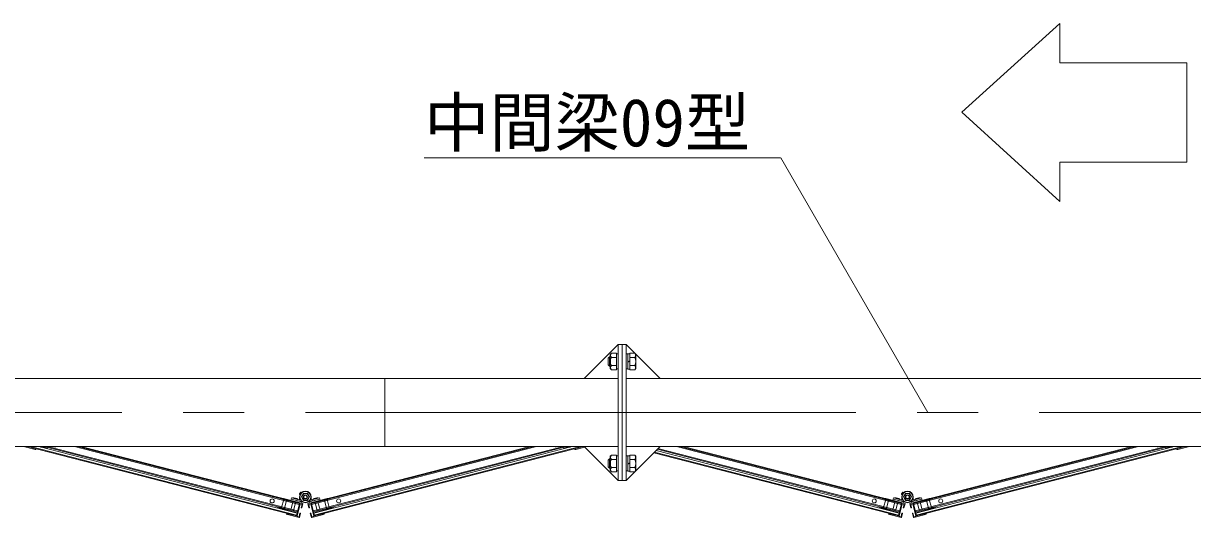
# Model space of a CAD drawing. Units: millimetres, scale not verified. Extents: x -10062 to 10062, y -16938 to 16938.
# Drawn here: x -4694 to -2973, y 13783 to 14510 of the extents above; entities that cross this region are included whole.
import ezdxf
from ezdxf.enums import TextEntityAlignment as Align

# ---------------------------------------------------------------- set-up
doc = ezdxf.new("R2010")
doc.units = ezdxf.units.MM
doc.header["$LTSCALE"] = 90
doc.linetypes.add('CHAIN2', pattern=[12, 9, -1, 1, -1])
doc.linetypes.add('DASHED1', pattern=[1.8, 1.2, -0.6])
for name, color, linetype, lineweight in [('0-6_ﾎﾞﾙﾄ類', 134, 'Continuous', 18), ('1-4_中間梁09', 134, 'Continuous', 18), ('1-6_通芯', 134, 'CHAIN2', 18), ('1-9_標準ﾊﾟﾈﾙ', 134, 'Continuous', 18), ('1-B_文字', 134, 'Continuous', 18), ('2-1_連結用梁36', 134, 'Continuous', 18)]:
    doc.layers.add(name, color=color, linetype=linetype, lineweight=lineweight)
doc.styles.add('ＭＳ ゴシック', font='')
doc.styles.get('ＭＳ ゴシック').set_extended_font_data('MS Gothic')

msp = doc.modelspace()

# ---------------------------------------------------------------- linework, layer by layer
at = {"layer": '0-6_ﾎﾞﾙﾄ類'}
for p, q in [((-3829.8, 14023), (-3828.18, 14024.63)), ((-3831.2, 14019.5), (-3833.2, 14017.5)), ((-3833.2, 14007.5), (-3833.2, 14017.5)), ((-3831.2, 14005.5), (-3833.2, 14007.5)), ((-3829.8, 14018.3), (-3832.4, 14018.3)), ((-3829.8, 14006.7), (-3832.4, 14006.7)), ((-3831.2, 14005.5), (-3831.2, 14019.5)), ((-3829.8, 14019.5), (-3831.2, 14019.5)), ((-3829.8, 14002), (-3829.8, 14023)), ((-3828.18, 14018.56), (-3820.8, 14018.56)), ((-3828.18, 14006.44), (-3820.8, 14006.44)), ((-3801.2, 14013.31), (-3804.2, 14012.5)), ((-3801.2, 14012.5), (-3804.2, 14011.69)), ((-3793.82, 14018.56), (-3801.2, 14018.56)), ((-3793.82, 14006.44), (-3801.2, 14006.44)), ((-3829.8, 14005.5), (-3831.2, 14005.5)), ((-3829.8, 14002), (-3828.18, 14000.37)), ((-3792.2, 14002), (-3793.82, 14000.37)), ((-3831.2, 13869.5), (-3833.2, 13867.5)), ((-3831.2, 13855.5), (-3831.2, 13869.5)), ((-3829.8, 13869.5), (-3831.2, 13869.5)), ((-3829.8, 13873), (-3828.18, 13874.62)), ((-3829.8, 13852), (-3829.8, 13873)), ((-3828.18, 13868.56), (-3820.8, 13868.56)), ((-3793.82, 13868.56), (-3801.2, 13868.56)), ((-3833.2, 13857.5), (-3833.2, 13867.5)), ((-3831.2, 13855.5), (-3833.2, 13857.5)), ((-3829.8, 13868.3), (-3832.4, 13868.3)), ((-3829.8, 13856.7), (-3832.4, 13856.7)), ((-3829.8, 13855.5), (-3831.2, 13855.5)), ((-3829.8, 13852), (-3828.18, 13850.38)), ((-3828.18, 13856.44), (-3820.8, 13856.44)), ((-3801.2, 13863.3), (-3804.2, 13862.5)), ((-3801.2, 13862.5), (-3804.2, 13861.69)), ((-3793.82, 13856.44), (-3801.2, 13856.44)), ((-3792.2, 13852), (-3793.82, 13850.38)), ((-4275.61, 13818.26), (-4272.72, 13813.25)), ((-3389.62, 13818.26), (-3386.73, 13813.25)), ((-4281.39, 13808.26), (-4284.27, 13813.25)), ((-4275.61, 13808.26), (-4281.39, 13808.26)), ((-4272.72, 13813.25), (-4275.61, 13808.26)), ((-3395.39, 13808.26), (-3398.27, 13813.25)), ((-3389.62, 13808.26), (-3395.39, 13808.26)), ((-3386.73, 13813.25), (-3389.62, 13808.26))]:
    msp.add_line(p, q, dxfattribs=at)
for points in [[(-3828.18, 14024.63), (-3820.8, 14024.63), (-3820.8, 14000.37), (-3828.18, 14000.37)], [(-3793.82, 14024.63), (-3801.2, 14024.63), (-3801.2, 14000.37), (-3793.82, 14000.37)], [(-3792.2, 14002), (-3792.2, 14023), (-3793.82, 14024.63)], [(-3828.18, 13874.62), (-3820.8, 13874.62), (-3820.8, 13850.38), (-3828.18, 13850.38)], [(-3793.82, 13874.62), (-3801.2, 13874.62), (-3801.2, 13850.38), (-3793.82, 13850.38)], [(-3792.2, 13852), (-3792.2, 13873), (-3793.82, 13874.62)], [(-4284.27, 13813.25), (-4281.39, 13818.26), (-4275.61, 13818.26)], [(-3398.27, 13813.25), (-3395.39, 13818.26), (-3389.62, 13818.26)]]:
    msp.add_lwpolyline(points, dxfattribs=at)
for points in [[(-3820.8, 14001.5), (-3820.8, 14023.5), (-3818.5, 14023.5), (-3818.5, 14001.5)], [(-3804.2, 14023.5), (-3804.2, 14001.5), (-3806.5, 14001.5), (-3806.5, 14023.5)], [(-3804.2, 14023.85), (-3804.2, 14001.15), (-3801.2, 14001.15), (-3801.2, 14023.85)], [(-3820.8, 13851.5), (-3820.8, 13873.5), (-3818.5, 13873.5), (-3818.5, 13851.5)], [(-3804.2, 13873.5), (-3804.2, 13851.5), (-3806.5, 13851.5), (-3806.5, 13873.5)], [(-3804.2, 13873.85), (-3804.2, 13851.15), (-3801.2, 13851.15), (-3801.2, 13873.85)]]:
    msp.add_lwpolyline(points, close=True, dxfattribs=at)
for centre, radius in [((-4278.5, 13813.25), 4.9), ((-3392.5, 13813.25), 4.9), ((-4278.5, 13813.25), 3), ((-4278.5, 13813.25), 2.46), ((-3392.5, 13813.25), 3), ((-3392.5, 13813.25), 2.46)]:
    msp.add_circle(centre, radius, dxfattribs=at)
for centre, radius, start, end in [((-3825.14, 14021.6), 4.28, 135, 225), ((-3796.86, 14021.6), 4.28, 315, 45), ((-3817.67, 14012.5), 12.12, 150, 210), ((-3825.14, 14003.41), 4.28, 135, 225), ((-3804.33, 14012.5), 12.12, 330, 30), ((-3796.86, 14003.41), 4.28, 315, 45), ((-3817.67, 13862.5), 12.12, 150, 210), ((-3825.14, 13871.59), 4.28, 135, 225), ((-3796.86, 13871.59), 4.28, 315, 45), ((-3804.33, 13862.5), 12.12, 330, 30), ((-3825.14, 13853.4), 4.28, 135, 225), ((-3796.86, 13853.4), 4.28, 315, 45)]:
    msp.add_arc(centre, radius, start, end, dxfattribs=at)
at = {"layer": '1-4_中間梁09'}
for points in [[(-3806.5, 13837.5), (-3806.5, 14037.5), (-3812.5, 14037.5), (-3812.5, 13837.5)], [(-3806.5, 13987.5), (-3756.5, 13987.5), (-3806.5, 14037.5)], [(-3806.5, 13887.5), (-2918.5, 13887.5), (-2918.5, 13987.5), (-3806.5, 13987.5)], [(-3806.5, 13887.5), (-3756.5, 13887.5), (-3806.5, 13837.5)]]:
    msp.add_lwpolyline(points, close=True, dxfattribs=at)
at = {"layer": '1-6_通芯'}
msp.add_line((-7518.5, 13937.5), (1588.5, 13937.5), dxfattribs=at)
at = {"layer": '1-9_標準ﾊﾟﾈﾙ'}
for p, q in [((-4693.56, 13887.45), (-4676.37, 13883.01)), ((-4687.76, 13887.5), (-4674.55, 13884.09)), ((-4682.95, 13887.5), (-4291.5, 13786.63)), ((-4662.92, 13887.5), (-4658.23, 13886.29)), ((-4658.23, 13886.29), (-4658.61, 13884.84)), ((-4658.1, 13887.5), (-4289.95, 13792.64)), ((-4618.43, 13887.5), (-4287.48, 13802.22)), ((-3938.57, 13887.5), (-4269.52, 13802.22)), ((-3898.89, 13887.5), (-4267.04, 13792.64)), ((-3874.05, 13887.5), (-4265.5, 13786.63)), ((-3894.08, 13887.5), (-3898.76, 13886.29)), ((-3898.76, 13886.29), (-3898.39, 13884.84)), ((-3869.24, 13887.5), (-3882.46, 13884.09)), ((-3867.42, 13886.42), (-3880.63, 13883.01)), ((-3732.43, 13887.5), (-3401.49, 13802.22)), ((-3052.57, 13887.5), (-3383.51, 13802.22)), ((-3012.89, 13887.5), (-3381.05, 13792.64)), ((-2988.04, 13887.5), (-3379.5, 13786.63)), ((-3008.09, 13887.5), (-3012.77, 13886.29)), ((-3012.77, 13886.29), (-3012.39, 13884.84)), ((-2983.24, 13887.5), (-2996.45, 13884.09)), ((-2977.43, 13887.45), (-2994.62, 13883.01)), ((-4661.51, 13885.59), (-4658.61, 13884.84)), ((-3895.49, 13885.59), (-3898.39, 13884.84)), ((-3764.79, 13879.22), (-3405.5, 13786.63)), ((-3759.7, 13884.3), (-3403.95, 13792.64)), ((-3009.49, 13885.59), (-3012.39, 13884.84)), ((-4285.46, 13820.06), (-4287.18, 13817.6)), ((-4284.05, 13819.69), (-4284.77, 13820.18)), ((-3399.46, 13820.06), (-3401.18, 13817.6)), ((-3398.06, 13819.69), (-3398.76, 13820.18)), ((-4311.4, 13809.62), (-4311.14, 13810.59)), ((-4287.19, 13803.38), (-4311.4, 13809.62)), ((-4310.53, 13810.95), (-4282.45, 13803.71)), ((-4287.19, 13803.38), (-4290.26, 13791.47)), ((-4287.06, 13816.91), (-4286.39, 13816.43)), ((-4287, 13813.25), (-4287, 13809.02)), ((-4282.09, 13803.1), (-4283.65, 13797.05)), ((-4274.91, 13803.1), (-4273.34, 13797.05)), ((-4246.46, 13810.95), (-4274.55, 13803.71)), ((-4270, 13813.25), (-4270, 13809.02)), ((-4269.82, 13803.38), (-4245.61, 13809.62)), ((-4269.82, 13803.38), (-4266.75, 13791.47)), ((-4268.62, 13809.37), (-4268.12, 13807.43)), ((-4245.61, 13809.62), (-4245.86, 13810.59)), ((-3425.39, 13809.62), (-3425.14, 13810.59)), ((-3401.18, 13803.38), (-3425.39, 13809.62)), ((-3424.54, 13810.95), (-3396.46, 13803.71)), ((-3401.18, 13803.38), (-3404.25, 13791.47)), ((-3401.05, 13816.91), (-3400.38, 13816.43)), ((-3401, 13813.25), (-3401, 13809.02)), ((-3396.1, 13803.1), (-3397.65, 13797.05)), ((-3388.9, 13803.1), (-3387.35, 13797.05)), ((-3360.47, 13810.95), (-3388.55, 13803.71)), ((-3384, 13813.25), (-3384, 13809.02)), ((-3383.82, 13803.38), (-3359.61, 13809.62)), ((-3383.82, 13803.38), (-3380.75, 13791.47)), ((-3382.62, 13809.37), (-3382.13, 13807.43)), ((-3359.61, 13809.62), (-3359.85, 13810.59)), ((-4319.31, 13798.95), (-4319.68, 13797.5)), ((-4316.77, 13796.76), (-4319.68, 13797.5)), ((-4290.26, 13791.47), (-4319.31, 13798.95)), ((-4307.09, 13794.26), (-4307.44, 13794.87)), ((-4290.62, 13790.02), (-4307.09, 13794.26)), ((-4291.8, 13785.47), (-4306.09, 13789.14)), ((-4287.82, 13782.89), (-4305.01, 13787.32)), ((-4290.62, 13790.02), (-4291.8, 13785.47)), ((-4285.65, 13789.3), (-4287.2, 13783.25)), ((-4286.62, 13789.55), (-4285.65, 13789.3)), ((-4284.62, 13797.3), (-4283.65, 13797.05)), ((-4272.38, 13797.3), (-4273.34, 13797.05)), ((-4270.38, 13789.56), (-4271.35, 13789.3)), ((-4271.35, 13789.3), (-4269.79, 13783.25)), ((-4269.19, 13782.89), (-4252, 13787.32)), ((-4266.75, 13791.47), (-4237.7, 13798.95)), ((-4266.37, 13790.02), (-4249.91, 13794.26)), ((-4266.37, 13790.02), (-4265.2, 13785.47)), ((-4265.2, 13785.47), (-4250.92, 13789.14)), ((-4249.91, 13794.26), (-4249.55, 13794.87)), ((-4240.22, 13796.76), (-4237.32, 13797.5)), ((-4237.7, 13798.95), (-4237.32, 13797.5)), ((-3433.3, 13798.95), (-3433.68, 13797.5)), ((-3430.77, 13796.76), (-3433.68, 13797.5)), ((-3404.25, 13791.47), (-3433.3, 13798.95)), ((-3421.09, 13794.26), (-3421.45, 13794.87)), ((-3404.63, 13790.02), (-3421.09, 13794.26)), ((-3405.8, 13785.47), (-3420.08, 13789.14)), ((-3401.82, 13782.89), (-3419, 13787.32)), ((-3404.63, 13790.02), (-3405.8, 13785.47)), ((-3399.65, 13789.3), (-3401.21, 13783.25)), ((-3400.61, 13789.55), (-3399.65, 13789.3)), ((-3398.62, 13797.3), (-3397.65, 13797.05)), ((-3386.38, 13797.3), (-3387.35, 13797.05)), ((-3384.39, 13789.56), (-3385.35, 13789.3)), ((-3385.35, 13789.3), (-3383.79, 13783.25)), ((-3383.18, 13782.89), (-3365.99, 13787.32)), ((-3380.75, 13791.47), (-3351.7, 13798.95)), ((-3380.37, 13790.02), (-3363.91, 13794.26)), ((-3380.37, 13790.02), (-3379.2, 13785.47)), ((-3379.2, 13785.47), (-3364.92, 13789.14)), ((-3363.91, 13794.26), (-3363.55, 13794.87)), ((-3354.23, 13796.76), (-3351.32, 13797.5)), ((-3351.7, 13798.95), (-3351.32, 13797.5))]:
    msp.add_line(p, q, dxfattribs=at)
at = {"layer": '1-9_標準ﾊﾟﾈﾙ', "linetype": 'DASHED1'}
for p, q in [((-4664.02, 13887.5), (-4664.2, 13886.79)), ((-3892.99, 13887.5), (-3892.81, 13886.79)), ((-3006.99, 13887.5), (-3006.8, 13886.79)), ((-4310.52, 13809.39), (-4313.59, 13797.49)), ((-4306.45, 13808.35), (-4309.52, 13796.43)), ((-4296.96, 13805.9), (-4300.03, 13793.99)), ((-4296.59, 13807.35), (-4296.96, 13805.9)), ((-4292.9, 13804.86), (-4295.97, 13792.94)), ((-4292.52, 13806.31), (-4292.9, 13804.86)), ((-4264.48, 13806.31), (-4264.1, 13804.86)), ((-4264.1, 13804.86), (-4261.03, 13792.94)), ((-4260.41, 13807.35), (-4260.03, 13805.9)), ((-4260.03, 13805.9), (-4256.96, 13793.99)), ((-4250.55, 13808.35), (-4247.48, 13796.43)), ((-4246.48, 13809.39), (-4243.41, 13797.49)), ((-3424.52, 13809.39), (-3427.59, 13797.49)), ((-3420.45, 13808.35), (-3423.52, 13796.43)), ((-3410.96, 13805.9), (-3414.03, 13793.99)), ((-3410.59, 13807.35), (-3410.96, 13805.9)), ((-3406.9, 13804.86), (-3409.97, 13792.94)), ((-3406.53, 13806.31), (-3406.9, 13804.86)), ((-3378.47, 13806.31), (-3378.11, 13804.86)), ((-3378.11, 13804.86), (-3375.04, 13792.94)), ((-3374.41, 13807.35), (-3374.04, 13805.9)), ((-3374.04, 13805.9), (-3370.97, 13793.99)), ((-3364.54, 13808.35), (-3361.47, 13796.43)), ((-3360.47, 13809.39), (-3357.4, 13797.49)), ((-4313.59, 13797.49), (-4313.84, 13796.51)), ((-4309.52, 13796.43), (-4309.78, 13795.47)), ((-4247.48, 13796.43), (-4247.23, 13795.47)), ((-4243.41, 13797.49), (-4243.16, 13796.51)), ((-3427.59, 13797.49), (-3427.84, 13796.51)), ((-3423.52, 13796.43), (-3423.77, 13795.47)), ((-3361.47, 13796.43), (-3361.23, 13795.47)), ((-3357.4, 13797.49), (-3357.16, 13796.51))]:
    msp.add_line(p, q, dxfattribs=at)
at = {"layer": '1-9_標準ﾊﾟﾈﾙ'}
for points in [[(-4687.76, 13887.5), (-4291.8, 13785.47), (-4286.88, 13804.54), (-4608.81, 13887.5)], [(-4682.95, 13887.5), (-4291.5, 13786.63), (-4290.75, 13789.53), (-4670.93, 13887.5)], [(-4661.51, 13885.59), (-4661.87, 13886.2), (-4666.92, 13887.5)], [(-4662.92, 13887.5), (-4290.26, 13791.47), (-4287.19, 13803.38), (-4613.62, 13887.5)], [(-3869.24, 13887.5), (-4265.2, 13785.47), (-4270.11, 13804.54), (-3948.18, 13887.5)], [(-3894.08, 13887.5), (-4266.75, 13791.47), (-4269.82, 13803.38), (-3943.38, 13887.5)], [(-3874.05, 13887.5), (-4265.5, 13786.63), (-4266.24, 13789.53), (-3886.07, 13887.5)], [(-3895.49, 13885.59), (-3895.13, 13886.2), (-3890.08, 13887.5)], [(-3765.77, 13878.22), (-3405.8, 13785.47), (-3400.88, 13804.54), (-3722.81, 13887.5)], [(-3760.69, 13883.32), (-3404.25, 13791.47), (-3401.18, 13803.38), (-3727.62, 13887.5)], [(-2983.24, 13887.5), (-3379.2, 13785.47), (-3384.12, 13804.54), (-3062.19, 13887.5)], [(-3008.09, 13887.5), (-3380.75, 13791.47), (-3383.82, 13803.38), (-3057.38, 13887.5)], [(-2988.04, 13887.5), (-3379.5, 13786.63), (-3380.25, 13789.53), (-3000.07, 13887.5)], [(-3009.49, 13885.59), (-3009.13, 13886.2), (-3004.07, 13887.5)], [(-3764.79, 13879.22), (-3405.5, 13786.63), (-3404.75, 13789.53), (-3762.32, 13881.67)], [(-4285.66, 13808.66), (-4299.03, 13812.11), (-4299.52, 13810.18), (-4282.6, 13805.82)], [(-4286.62, 13789.55), (-4287.92, 13784.47), (-4290.83, 13785.22), (-4286.21, 13803.13), (-4283.31, 13802.38), (-4284.62, 13797.3)], [(-4271.35, 13808.66), (-4257.97, 13812.11), (-4257.47, 13810.18), (-4274.39, 13805.82)], [(-4270.38, 13789.56), (-4269.07, 13784.47), (-4266.17, 13785.22), (-4270.79, 13803.13), (-4273.69, 13802.38), (-4272.38, 13797.3)], [(-3399.65, 13808.66), (-3413.03, 13812.11), (-3413.53, 13810.18), (-3396.61, 13805.82)], [(-3400.61, 13789.55), (-3401.93, 13784.47), (-3404.84, 13785.22), (-3400.22, 13803.13), (-3397.31, 13802.38), (-3398.62, 13797.3)], [(-3385.35, 13808.66), (-3371.97, 13812.11), (-3371.47, 13810.18), (-3388.39, 13805.82)], [(-3384.39, 13789.56), (-3383.07, 13784.47), (-3380.17, 13785.22), (-3384.78, 13803.13), (-3387.69, 13802.38), (-3386.38, 13797.3)], [(-4316.77, 13796.76), (-4316.17, 13797.12), (-4307.44, 13794.87)], [(-4240.22, 13796.76), (-4240.84, 13797.12), (-4249.55, 13794.87)], [(-3430.77, 13796.76), (-3430.16, 13797.12), (-3421.45, 13794.87)], [(-3354.23, 13796.76), (-3354.83, 13797.12), (-3363.55, 13794.87)]]:
    msp.add_lwpolyline(points, dxfattribs=at)
for points in [[(-4284.04, 13806.18), (-4299.52, 13810.18), (-4300.03, 13808.24), (-4284.53, 13804.25)], [(-4257.47, 13810.18), (-4272.97, 13806.18), (-4272.47, 13804.25), (-4256.97, 13808.24)], [(-3398.03, 13806.18), (-3413.53, 13810.18), (-3414.02, 13808.24), (-3398.53, 13804.25)], [(-3371.47, 13810.18), (-3386.97, 13806.18), (-3386.47, 13804.25), (-3370.98, 13808.24)]]:
    msp.add_lwpolyline(points, close=True, dxfattribs=at)
for centre, radius in [((-4278.5, 13813.25), 8.5), ((-4278.5, 13813.25), 8), ((-3392.5, 13813.25), 8.5), ((-3392.5, 13813.25), 8), ((-4327.45, 13807.4), 3), ((-4229.55, 13807.4), 3), ((-3441.46, 13807.4), 3), ((-3343.55, 13807.4), 3)]:
    msp.add_circle(centre, radius, dxfattribs=at)
for centre, radius, start, end in [((-4664.36, 13894.59), 8.5, 236.449, 283.623), ((-4647.01, 13889.75), 3, 228.686, 311.314), ((-3909.99, 13889.75), 3, 228.69, 311.31), ((-3892.64, 13894.59), 8.5, 256.377, 303.55), ((-3023.98, 13889.75), 3, 228.69, 311.31), ((-3006.64, 13894.59), 8.5, 256.377, 303.55), ((-2977.56, 13887.93), 0.504, 284.44991, 300.68612), ((-4675.99, 13884.47), 1.5, 255.55009, 345.55009), ((-3881, 13884.47), 1.5, 194.44991, 284.44991), ((-2995, 13884.47), 1.5, 194.44991, 284.44991), ((-4286.77, 13817.31), 0.504, 145, 235), ((-4285.05, 13819.77), 0.504, 55, 145), ((-3400.77, 13817.31), 0.504, 145, 235), ((-3399.05, 13819.77), 0.504, 55, 145), ((-4310.66, 13810.46), 0.504, 75.55009, 165.55009), ((-4295.43, 13803.44), 8.5, 47.478, 103.623), ((-4282.58, 13803.23), 0.504, 345.55009, 75.55009), ((-4274.42, 13803.23), 0.504, 104.44991, 194.44991), ((-4261.57, 13803.44), 8.5, 76.377, 132.522), ((-4246.34, 13810.46), 0.504, 14.44991, 104.44991), ((-3424.66, 13810.46), 0.504, 75.55009, 165.55009), ((-3409.43, 13803.44), 8.5, 47.478, 103.623), ((-3396.57, 13803.23), 0.504, 345.55009, 75.55009), ((-3388.42, 13803.23), 0.504, 104.44991, 194.44991), ((-3375.57, 13803.44), 8.5, 76.377, 132.522), ((-3360.34, 13810.46), 0.504, 14.44991, 104.44991), ((-4309.94, 13803.25), 8.5, 227.478, 283.623), ((-4304.63, 13788.77), 1.5, 165.55009, 255.55009), ((-4287.69, 13783.37), 0.504, 255.55009, 345.55009), ((-4269.31, 13783.37), 0.504, 194.44991, 284.44991), ((-4252.36, 13788.77), 1.5, 284.44991, 14.44991), ((-4247.06, 13803.25), 8.5, 256.377, 312.522), ((-3423.93, 13803.25), 8.5, 227.478, 283.623), ((-3418.63, 13788.77), 1.5, 165.55009, 255.55009), ((-3401.69, 13783.37), 0.504, 255.55009, 345.55009), ((-3383.31, 13783.37), 0.504, 194.44991, 284.44991), ((-3366.37, 13788.77), 1.5, 284.44991, 14.44991), ((-3361.07, 13803.25), 8.5, 256.377, 312.522)]:
    msp.add_arc(centre, radius, start, end, dxfattribs=at)
at = {"layer": '1-B_文字'}
msp.add_line((-4103.79, 14311.82), (-3579.29, 14311.82), dxfattribs=at)
msp.add_lwpolyline([(-3312.67, 14378.97), (-3168.25, 14509.74), (-3168.25, 14451.84), (-2981.61, 14451.84), (-2981.61, 14305.82), (-3168.25, 14305.82), (-3168.25, 14247.93)], close=True, dxfattribs=at)
msp.add_lwpolyline([(-3362.6, 13937.5), (-3578.72, 14311.82), (-3579.07, 14311.82)], dxfattribs=at)
at = {"layer": '2-1_連結用梁36'}
msp.add_line((-4161.45, 13887.5), (-4161.45, 13987.5), dxfattribs=at)
for points in [[(-3818.5, 13987.5), (-3868.5, 13987.5), (-3818.5, 14037.5)], [(-3818.5, 13837.5), (-3818.5, 14037.5), (-3812.5, 14037.5), (-3812.5, 13837.5)], [(-3818.5, 13887.5), (-7512.5, 13887.5), (-7512.5, 13987.5), (-3818.5, 13987.5)], [(-3818.5, 13887.5), (-3868.5, 13887.5), (-3818.5, 13837.5)]]:
    msp.add_lwpolyline(points, close=True, dxfattribs=at)

# ---------------------------------------------------------------- texts
at = {"layer": '1-B_文字', "style": 'ＭＳ ゴシック'}
msp.add_text('中間梁09型', height=70.38, dxfattribs=at).set_placement((-4103.79, 14307.72), align=Align.BOTTOM_LEFT)

doc.saveas('drawing.dxf')
